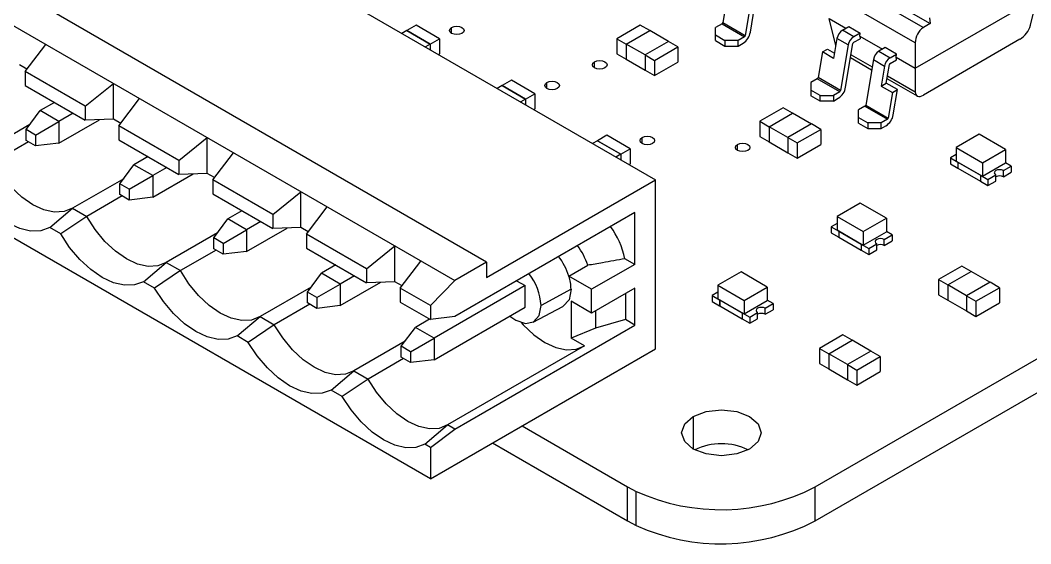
# Model space of a CAD drawing. Header units: millimetres. Extents: x 125 to 686, y 158 to 585.
# Drawn here: x 226.5 to 264.6, y 471.07 to 490.8 of the extents above; entities that cross this region are included whole.
import ezdxf

# ---------------------------------------------------------------- set-up
doc = ezdxf.new("R2010")
doc.units = ezdxf.units.MM

msp = doc.modelspace()

# ---------------------------------------------------------------- linework, layer by layer
at = {"color": 7, "linetype": 'Continuous', "lineweight": 25}
for p, q in [((222.16, 501.111), (250.444, 484.783)), ((244.08, 481.681), (215.796, 498.009)), ((214.594, 497.315), (242.878, 480.987)), ((253.272, 492.426), (252.982, 490.707)), ((257.85, 492.37), (260.8, 490.667)), ((257.594, 492.222), (260.545, 490.519)), ((260.237, 489.941), (257.202, 491.693)), ((260.237, 488.991), (264.834, 491.645)), ((264.581, 490.608), (264.834, 491.645)), ((253.994, 491.184), (253.831, 490.217)), ((254.023, 490.347), (254.182, 491.292)), ((252.982, 490.707), (253.831, 490.217)), ((256.469, 473.214), (286.814, 490.732)), ((256.999, 490.861), (257.628, 490.498)), ((257.245, 489.85), (256.999, 490.861)), ((260.776, 490.885), (260.8, 490.667)), ((241.072, 490.404), (240.889, 490.299)), ((241.425, 490.61), (241.071, 490.405)), ((241.071, 490.405), (241.955, 489.895)), ((241.071, 490.405), (241.071, 490.404)), ((241.954, 489.895), (241.072, 490.404)), ((242.309, 490.099), (241.425, 490.61)), ((242.761, 490.299), (242.761, 490.524)), ((249.875, 490.61), (248.991, 490.099)), ((249.344, 489.895), (250.228, 490.405)), ((249.345, 489.895), (250.228, 490.404)), ((250.228, 490.405), (249.875, 490.61)), ((250.228, 490.405), (250.228, 490.404)), ((250.934, 489.996), (250.228, 490.404)), ((252.955, 490.665), (252.714, 490.526)), ((252.714, 490.028), (252.714, 490.526)), ((252.955, 490.665), (253.803, 490.175)), ((257.495, 490.421), (257.733, 490.558)), ((257.92, 490.176), (257.495, 490.421)), ((257.733, 490.558), (258.157, 490.313)), ((260.8, 490.667), (260.545, 490.519)), ((241.955, 489.895), (242.309, 490.099)), ((242.309, 490.099), (242.309, 489.528)), ((248.991, 490.099), (249.344, 489.895)), ((248.991, 490.099), (248.991, 489.528)), ((250.935, 489.997), (250.052, 489.487)), ((251.289, 489.793), (250.935, 489.997)), ((252.714, 490.24), (253.067, 490.036)), ((252.714, 490.028), (253.067, 489.824)), ((253.562, 490.036), (253.067, 490.036)), ((253.067, 490.036), (253.067, 489.824)), ((253.803, 490.175), (253.562, 490.036)), ((253.562, 489.824), (253.562, 490.036)), ((256.469, 471.932), (287.854, 490.05)), ((257.288, 490.108), (257.161, 489.355)), ((257.712, 489.863), (257.288, 490.108)), ((258.157, 490.313), (257.92, 490.176)), ((257.92, 489.964), (258.157, 490.101)), ((258.144, 490.2), (258.157, 490.313)), ((258.144, 490.2), (259, 489.706)), ((258.144, 490.2), (258.157, 490.101)), ((264.188, 490.079), (260.545, 487.976)), ((241.959, 473.515), (213.674, 489.844)), ((226.685, 488.865), (227.463, 489.885)), ((241.954, 489.895), (241.772, 489.789)), ((241.954, 489.895), (241.954, 489.684)), ((241.955, 489.895), (241.955, 489.683)), ((249.344, 489.895), (249.344, 489.324)), ((250.052, 489.487), (249.345, 489.895)), ((249.345, 489.895), (249.345, 489.324)), ((250.405, 489.283), (251.289, 489.793)), ((251.289, 489.793), (251.289, 489.222)), ((253.067, 489.824), (253.562, 489.824)), ((253.562, 489.824), (253.746, 489.93)), ((256.737, 489.6), (256.574, 488.633)), ((256.737, 489.6), (256.925, 489.708)), ((257.161, 489.355), (256.737, 489.6)), ((256.925, 489.708), (257.195, 489.553)), ((257.712, 489.863), (257.423, 488.143)), ((257.615, 488.274), (257.892, 489.922)), ((259.105, 489.766), (258.867, 489.629)), ((258.867, 489.629), (259.292, 489.384)), ((259.529, 489.521), (259.105, 489.766)), ((260.237, 489.941), (260.237, 488.1)), ((242.267, 489.503), (242.309, 489.528)), ((248.15, 489.003), (248.15, 489.227)), ((248.991, 489.528), (249.344, 489.324)), ((249.344, 489.324), (249.345, 489.324)), ((249.345, 489.324), (250.052, 488.916)), ((250.052, 489.487), (250.405, 489.283)), ((250.052, 489.487), (250.052, 488.915)), ((250.405, 489.283), (250.405, 488.711)), ((250.405, 488.711), (251.289, 489.222)), ((257.803, 489.39), (258.595, 488.932)), ((257.82, 489.496), (258.613, 489.038)), ((258.66, 489.316), (258.371, 487.596)), ((258.66, 489.316), (259.084, 489.071)), ((259.292, 489.384), (259.529, 489.521)), ((259.292, 489.172), (259.529, 489.309)), ((259.516, 489.408), (259.529, 489.521)), ((259.516, 489.408), (260.237, 488.991)), ((259.529, 489.309), (259.516, 489.408)), ((226.75, 488.95), (226.473, 489.11)), ((228.948, 487.559), (226.685, 488.865)), ((226.685, 488.865), (226.685, 488.334)), ((250.052, 488.915), (250.405, 488.711)), ((259.084, 489.071), (258.958, 488.318)), ((259.146, 488.427), (259.264, 489.13)), ((245.017, 488.536), (244.663, 488.332)), ((245.901, 488.026), (245.017, 488.536)), ((246.353, 488.226), (246.353, 488.45)), ((256.547, 488.591), (256.306, 488.452)), ((256.306, 488.452), (256.306, 487.954)), ((257.395, 488.101), (256.547, 488.591)), ((257.423, 488.143), (256.574, 488.633)), ((258.958, 488.318), (259.146, 488.427)), ((259.57, 488.182), (259.146, 488.427)), ((259.174, 488.598), (260.309, 487.942)), ((259.192, 488.704), (260.237, 488.1)), ((226.685, 488.334), (228.948, 487.028)), ((228.948, 487.559), (230.009, 488.416)), ((230.009, 487.069), (230.009, 488.416)), ((244.664, 488.331), (244.481, 488.225)), ((244.663, 488.332), (245.547, 487.822)), ((244.663, 488.332), (244.663, 488.33)), ((245.547, 487.821), (244.664, 488.331)), ((256.659, 487.962), (256.306, 488.166)), ((257.395, 488.101), (257.154, 487.962)), ((258.958, 488.318), (259.382, 488.073)), ((259.382, 488.073), (259.219, 487.106)), ((259.382, 488.073), (259.57, 488.182)), ((259.411, 487.237), (259.57, 488.182)), ((227.785, 487.699), (227.251, 487.391)), ((230.221, 486.824), (230.999, 487.844)), ((245.547, 487.821), (245.364, 487.716)), ((245.547, 487.822), (245.901, 488.026)), ((245.547, 487.822), (245.547, 487.61)), ((245.547, 487.821), (245.547, 487.61)), ((245.901, 488.026), (245.901, 487.454)), ((256.659, 487.75), (256.306, 487.954)), ((256.659, 487.962), (257.154, 487.962)), ((256.659, 487.75), (256.659, 487.962)), ((257.154, 487.75), (256.659, 487.75)), ((257.154, 487.962), (257.154, 487.75)), ((257.154, 487.75), (257.338, 487.856)), ((226.721, 486.676), (227.251, 487.391)), ((227.958, 486.982), (227.251, 487.391)), ((228.492, 487.291), (227.958, 486.982)), ((228.948, 487.559), (228.948, 487.028)), ((245.859, 487.43), (245.901, 487.454)), ((255.263, 487.499), (254.379, 486.989)), ((254.733, 486.785), (255.616, 487.295)), ((254.733, 486.784), (255.616, 487.294)), ((255.616, 487.295), (255.263, 487.499)), ((255.616, 487.295), (255.616, 487.293)), ((256.322, 486.886), (255.616, 487.294)), ((258.343, 487.554), (258.102, 487.415)), ((258.102, 486.917), (258.102, 487.415)), ((258.343, 487.554), (259.191, 487.065)), ((258.371, 487.596), (259.219, 487.106)), ((227.074, 486.472), (227.958, 486.982)), ((227.958, 486.166), (229.487, 487.049)), ((227.958, 486.982), (227.958, 486.166)), ((230.009, 487.069), (228.948, 487.028)), ((230.285, 486.909), (230.009, 487.069)), ((254.379, 486.989), (254.379, 486.417)), ((254.379, 486.989), (254.733, 486.785)), ((258.102, 487.13), (258.456, 486.925)), ((258.102, 486.917), (258.456, 486.713)), ((258.951, 486.925), (258.456, 486.925)), ((258.456, 486.925), (258.456, 486.713)), ((259.191, 487.065), (258.951, 486.925)), ((258.951, 486.713), (258.951, 486.925)), ((226.862, 486.867), (224.933, 485.753)), ((227.074, 486.472), (226.721, 486.676)), ((226.721, 486.268), (226.721, 486.676)), ((232.483, 485.518), (230.221, 486.824)), ((230.221, 486.824), (230.221, 486.293)), ((254.733, 486.785), (254.733, 486.213)), ((255.44, 486.376), (254.733, 486.784)), ((254.733, 486.784), (254.733, 486.214)), ((256.324, 486.887), (255.44, 486.376)), ((255.793, 486.172), (256.677, 486.683)), ((256.677, 486.683), (256.324, 486.887)), ((256.677, 486.683), (256.677, 486.111)), ((258.456, 486.713), (258.951, 486.713)), ((258.951, 486.713), (259.134, 486.819)), ((226.808, 486.217), (225.468, 485.444)), ((227.074, 486.064), (226.721, 486.268)), ((227.074, 486.472), (227.074, 486.064)), ((227.958, 486.166), (227.074, 486.064)), ((230.221, 486.293), (232.483, 484.987)), ((232.483, 485.518), (233.544, 486.375)), ((233.544, 485.028), (233.544, 486.375)), ((248.256, 486.257), (248.073, 486.151)), ((248.609, 486.462), (248.256, 486.258)), ((248.256, 486.258), (249.139, 485.748)), ((248.256, 486.258), (248.256, 486.256)), ((249.139, 485.747), (248.256, 486.257)), ((249.493, 485.952), (248.609, 486.462)), ((249.945, 486.152), (249.945, 486.376)), ((254.379, 486.417), (254.733, 486.213)), ((254.733, 486.214), (255.44, 485.806)), ((254.733, 486.213), (254.733, 486.214)), ((255.44, 486.376), (255.793, 486.172)), ((255.44, 486.376), (255.44, 485.805)), ((255.793, 486.172), (255.793, 485.601)), ((262.652, 486.499), (261.782, 485.997)), ((263.642, 485.927), (262.652, 486.499)), ((233.756, 484.783), (234.534, 485.803)), ((249.139, 485.748), (249.493, 485.952)), ((249.493, 485.952), (249.493, 485.38)), ((253.538, 485.892), (253.538, 486.117)), ((255.44, 485.805), (255.793, 485.601)), ((255.793, 485.601), (256.677, 486.111)), ((261.782, 485.997), (261.782, 485.491)), ((261.782, 485.997), (262.772, 485.425)), ((262.772, 485.425), (263.642, 485.927)), ((263.642, 485.927), (263.642, 485.421)), ((231.321, 485.658), (230.786, 485.35)), ((232.483, 485.518), (232.483, 484.987)), ((249.139, 485.747), (248.956, 485.642)), ((249.139, 485.748), (249.139, 485.536)), ((249.139, 485.747), (249.139, 485.536)), ((249.451, 485.356), (249.493, 485.38)), ((261.782, 485.736), (261.563, 485.609)), ((261.563, 485.609), (261.846, 485.446)), ((261.563, 485.609), (261.563, 485.38)), ((261.563, 485.38), (261.846, 485.217)), ((261.782, 485.491), (262.772, 484.919)), ((261.846, 485.446), (261.847, 485.446)), ((261.846, 485.446), (261.846, 485.217)), ((261.847, 485.446), (262.695, 484.956)), ((261.847, 485.446), (261.847, 485.217)), ((262.772, 485.425), (262.772, 484.919)), ((262.772, 484.919), (263.642, 485.421)), ((263.861, 485.303), (263.642, 485.429)), ((230.256, 484.635), (230.786, 485.35)), ((231.494, 484.941), (230.786, 485.35)), ((232.028, 485.25), (231.494, 484.941)), ((231.494, 484.125), (233.023, 485.008)), ((233.544, 485.028), (232.483, 484.987)), ((233.821, 484.868), (233.544, 485.028)), ((261.846, 485.217), (261.847, 485.217)), ((261.847, 485.217), (262.695, 484.728)), ((263.561, 485.129), (263.861, 485.303)), ((263.561, 484.901), (263.561, 485.129)), ((263.561, 484.901), (263.861, 485.074)), ((263.861, 485.303), (263.861, 485.074)), ((230.398, 484.826), (228.468, 483.712)), ((230.61, 484.431), (230.256, 484.635)), ((230.256, 484.227), (230.256, 484.635)), ((230.61, 484.431), (231.494, 484.941)), ((231.494, 484.941), (231.494, 484.125)), ((236.019, 483.477), (233.756, 484.783)), ((233.756, 484.783), (233.756, 484.252)), ((244.08, 481.109), (250.444, 484.783)), ((250.444, 478.414), (250.444, 484.783)), ((262.695, 484.956), (262.695, 484.727)), ((262.695, 484.956), (262.977, 484.793)), ((262.695, 484.956), (262.695, 484.956)), ((262.695, 484.727), (262.977, 484.564)), ((262.977, 484.793), (263.278, 484.966)), ((262.977, 484.793), (262.977, 484.564)), ((262.977, 484.564), (263.278, 484.737)), ((263.278, 484.737), (263.278, 484.966)), ((230.61, 484.431), (230.61, 484.023)), ((233.756, 484.252), (236.019, 482.946)), ((236.019, 483.477), (237.08, 484.334)), ((237.08, 482.987), (237.08, 484.334)), ((230.344, 484.176), (229.004, 483.403)), ((230.61, 484.023), (230.256, 484.227)), ((231.494, 484.125), (230.61, 484.023)), ((258.162, 483.907), (257.292, 483.405)), ((259.152, 483.335), (258.162, 483.907)), ((227.608, 482.984), (228.468, 483.712)), ((228.468, 483.712), (229.004, 483.403)), ((234.856, 483.617), (234.322, 483.309)), ((236.019, 483.477), (236.019, 482.946)), ((237.292, 482.742), (238.07, 483.762)), ((249.666, 483.558), (242.878, 479.639)), ((249.666, 481.598), (249.666, 483.558)), ((229.004, 483.403), (228.026, 482.743)), ((233.792, 482.594), (234.322, 483.309)), ((235.029, 482.9), (234.322, 483.309)), ((235.563, 483.209), (235.029, 482.9)), ((257.292, 483.143), (257.073, 483.017)), ((257.292, 483.405), (257.292, 482.899)), ((257.292, 483.405), (258.282, 482.833)), ((258.282, 482.833), (259.152, 483.335)), ((259.152, 483.335), (259.152, 482.829)), ((228.026, 482.743), (227.608, 482.984)), ((233.933, 482.785), (232.004, 481.671)), ((234.145, 482.39), (235.029, 482.9)), ((235.029, 482.084), (236.558, 482.967)), ((235.029, 482.9), (235.029, 482.084)), ((237.08, 482.987), (236.019, 482.946)), ((237.357, 482.827), (237.08, 482.987)), ((239.555, 481.436), (237.292, 482.742)), ((237.292, 482.742), (237.292, 482.211)), ((257.073, 483.017), (257.356, 482.854)), ((257.073, 483.017), (257.073, 482.788)), ((257.073, 482.788), (257.356, 482.625)), ((257.292, 482.899), (258.282, 482.327)), ((257.356, 482.854), (257.357, 482.854)), ((257.356, 482.854), (257.356, 482.625)), ((257.357, 482.854), (258.205, 482.364)), ((257.357, 482.854), (257.357, 482.625)), ((258.282, 482.833), (258.282, 482.327)), ((258.282, 482.327), (259.152, 482.829)), ((259.071, 482.537), (259.371, 482.711)), ((259.371, 482.711), (259.152, 482.837)), ((259.371, 482.711), (259.371, 482.482)), ((234.145, 482.39), (233.792, 482.594)), ((233.792, 482.186), (233.792, 482.594)), ((234.145, 482.39), (234.145, 481.982)), ((257.356, 482.625), (257.357, 482.625)), ((257.357, 482.625), (258.205, 482.136)), ((258.205, 482.364), (258.205, 482.135)), ((258.205, 482.364), (258.487, 482.2)), ((258.205, 482.364), (258.205, 482.364)), ((258.487, 482.2), (258.788, 482.374)), ((258.788, 482.145), (258.788, 482.374)), ((259.071, 482.309), (259.071, 482.537)), ((259.071, 482.309), (259.371, 482.482)), ((233.879, 482.135), (232.539, 481.362)), ((234.145, 481.982), (233.792, 482.186)), ((235.029, 482.084), (234.145, 481.982)), ((237.292, 482.211), (239.555, 480.905)), ((239.555, 481.436), (240.615, 482.293)), ((240.615, 480.946), (240.615, 482.293)), ((258.205, 482.135), (258.487, 481.972)), ((258.487, 482.2), (258.487, 481.972)), ((258.487, 481.972), (258.788, 482.145)), ((231.143, 480.943), (232.004, 481.671)), ((232.004, 481.671), (232.539, 481.362)), ((238.392, 481.576), (237.858, 481.268)), ((240.827, 480.701), (241.605, 481.721)), ((244.08, 481.681), (242.878, 480.987)), ((244.08, 481.681), (244.08, 481.109)), ((247.182, 481.155), (247.89, 481.563)), ((249.666, 481.598), (248.04, 480.66)), ((249.666, 481.598), (249.295, 481.813)), ((232.539, 481.362), (231.561, 480.702)), ((237.327, 480.553), (237.858, 481.268)), ((238.565, 480.859), (237.858, 481.268)), ((239.555, 481.436), (239.555, 480.905)), ((253.672, 481.315), (252.802, 480.813)), ((254.662, 480.743), (253.672, 481.315)), ((261.998, 481.537), (261.114, 481.027)), ((261.468, 480.823), (262.352, 481.333)), ((261.469, 480.822), (262.351, 481.332)), ((262.352, 481.333), (261.998, 481.537)), ((263.057, 480.924), (262.351, 481.332)), ((262.352, 481.333), (262.352, 481.331)), ((231.561, 480.702), (231.143, 480.943)), ((237.681, 480.349), (238.565, 480.859)), ((239.099, 481.168), (238.565, 480.859)), ((238.565, 480.043), (240.094, 480.926)), ((238.565, 480.859), (238.565, 480.043)), ((240.615, 480.946), (239.555, 480.905)), ((240.892, 480.786), (240.615, 480.946)), ((241.959, 480.048), (242.878, 480.987)), ((245.207, 480.984), (245.53, 480.798)), ((248.04, 480.66), (247.182, 481.155)), ((252.802, 480.813), (253.792, 480.241)), ((252.802, 480.813), (252.802, 480.306)), ((261.114, 481.027), (261.114, 480.455)), ((261.114, 481.027), (261.468, 480.823)), ((261.468, 480.823), (261.468, 480.251)), ((261.469, 480.822), (261.469, 480.252)), ((262.175, 480.415), (261.469, 480.822)), ((263.059, 480.925), (262.175, 480.415)), ((263.412, 480.721), (263.059, 480.925)), ((237.469, 480.744), (235.539, 479.63)), ((237.681, 480.349), (237.327, 480.553)), ((237.327, 480.145), (237.327, 480.553)), ((241.959, 480.048), (240.827, 480.701)), ((240.827, 480.701), (240.827, 480.17)), ((245.53, 480.798), (242.1, 478.818)), ((245.53, 479.982), (245.53, 480.798)), ((247.262, 480.659), (246.131, 480.047)), ((249.666, 480.7), (248.04, 479.761)), ((248.04, 479.761), (248.04, 480.66)), ((249.313, 480.496), (249.313, 479.516)), ((249.666, 479.312), (249.666, 480.7)), ((252.802, 480.551), (252.583, 480.425)), ((252.583, 480.425), (252.866, 480.262)), ((252.583, 480.425), (252.583, 480.196)), ((253.792, 480.241), (254.662, 480.743)), ((254.662, 480.743), (254.662, 480.237)), ((261.114, 480.455), (261.468, 480.251)), ((262.528, 480.211), (263.412, 480.721)), ((263.412, 480.721), (263.412, 480.149)), ((237.415, 480.094), (236.075, 479.321)), ((237.681, 479.941), (237.327, 480.145)), ((237.681, 480.349), (237.681, 479.941)), ((238.565, 480.043), (237.681, 479.941)), ((240.827, 480.17), (241.959, 479.517)), ((241.959, 480.048), (241.959, 479.517)), ((248.04, 479.761), (247.262, 480.21)), ((247.262, 480.21), (247.262, 478.822)), ((252.583, 480.196), (252.866, 480.033)), ((252.802, 480.306), (253.792, 479.735)), ((252.866, 480.262), (252.867, 480.262)), ((252.866, 480.262), (252.866, 480.033)), ((252.867, 480.262), (253.715, 479.772)), ((252.867, 480.262), (252.867, 480.033)), ((253.792, 480.241), (253.792, 479.735)), ((253.792, 479.735), (254.662, 480.237)), ((254.581, 479.945), (254.881, 480.119)), ((254.881, 480.119), (254.662, 480.245)), ((254.881, 480.119), (254.881, 479.89)), ((261.468, 480.251), (261.469, 480.252)), ((261.469, 480.252), (262.175, 479.844)), ((262.175, 480.415), (262.528, 480.211)), ((262.175, 480.415), (262.175, 479.843)), ((262.528, 480.211), (262.528, 479.639)), ((262.528, 479.639), (263.412, 480.149)), ((242.1, 478.002), (245.53, 479.982)), ((245.835, 479.42), (246.956, 480.01)), ((248.181, 479.843), (248.181, 479.19)), ((252.866, 480.033), (252.867, 480.033)), ((252.867, 480.033), (253.714, 479.544)), ((253.714, 479.772), (253.997, 479.608)), ((253.715, 479.772), (253.714, 479.772)), ((253.714, 479.772), (253.714, 479.543)), ((253.997, 479.608), (254.298, 479.782)), ((254.298, 479.553), (254.298, 479.782)), ((254.581, 479.717), (254.581, 479.945)), ((254.581, 479.717), (254.881, 479.89)), ((262.175, 479.843), (262.528, 479.639)), ((234.679, 478.902), (235.539, 479.63)), ((236.075, 479.321), (235.097, 478.661)), ((235.539, 479.63), (236.075, 479.321)), ((241.927, 479.535), (241.393, 479.226)), ((242.878, 479.639), (241.959, 479.517)), ((242.878, 475.393), (249.666, 479.312)), ((249.313, 479.516), (248.181, 479.19)), ((249.666, 479.312), (249.313, 479.516)), ((253.714, 479.543), (253.997, 479.38)), ((253.997, 479.608), (253.997, 479.38)), ((253.997, 479.38), (254.298, 479.553)), ((235.097, 478.661), (234.679, 478.902)), ((240.863, 478.512), (241.393, 479.226)), ((242.1, 478.818), (241.393, 479.226)), ((248.181, 479.19), (247.262, 478.822)), ((257.508, 478.945), (256.624, 478.435)), ((257.862, 478.741), (257.508, 478.945)), ((241.004, 478.703), (239.075, 477.589)), ((241.216, 478.308), (242.1, 478.818)), ((242.1, 478.818), (242.1, 478.002)), ((247.772, 478.528), (242.61, 475.548)), ((247.772, 478.528), (247.262, 478.822)), ((256.978, 478.231), (257.862, 478.741)), ((256.978, 478.23), (257.861, 478.74)), ((258.567, 478.332), (257.861, 478.74)), ((257.862, 478.741), (257.862, 478.739)), ((241.216, 478.308), (240.863, 478.512)), ((240.863, 478.104), (240.863, 478.512)), ((241.216, 478.308), (241.216, 477.9)), ((241.959, 473.515), (250.444, 478.414)), ((256.624, 478.435), (256.978, 478.231)), ((256.624, 478.435), (256.624, 477.863)), ((256.978, 478.231), (256.978, 477.659)), ((257.685, 477.823), (256.978, 478.23)), ((256.978, 478.23), (256.978, 477.66)), ((258.569, 478.333), (257.685, 477.823)), ((258.922, 478.129), (258.569, 478.333)), ((240.95, 478.053), (239.61, 477.28)), ((241.216, 477.9), (240.863, 478.104)), ((242.1, 478.002), (241.216, 477.9)), ((256.624, 477.863), (256.978, 477.659)), ((257.685, 477.823), (257.685, 477.251)), ((257.685, 477.823), (258.038, 477.618)), ((258.038, 477.618), (258.922, 478.129)), ((258.922, 478.129), (258.922, 477.557)), ((238.214, 476.861), (239.075, 477.589)), ((239.075, 477.589), (239.61, 477.28)), ((256.978, 477.66), (257.685, 477.252)), ((256.978, 477.659), (256.978, 477.66)), ((258.038, 477.618), (258.038, 477.047)), ((258.038, 477.047), (258.922, 477.557)), ((239.61, 477.28), (238.632, 476.62)), ((257.685, 477.251), (258.038, 477.047)), ((238.632, 476.62), (238.214, 476.861)), ((251.872, 475.867), (251.872, 474.643)), ((241.75, 474.82), (242.61, 475.548)), ((242.878, 475.393), (242.61, 475.548)), ((245.417, 475.512), (249.397, 473.214)), ((241.959, 474.699), (242.878, 475.393)), ((241.959, 474.699), (241.75, 474.82)), ((244.307, 474.871), (249.397, 471.932)), ((241.959, 474.699), (241.959, 473.515)), ((249.397, 473.214), (249.719, 473.044)), ((249.397, 471.932), (249.397, 473.214)), ((256.469, 471.932), (256.469, 473.214)), ((249.719, 471.762), (249.719, 473.044)), ((249.397, 471.932), (249.719, 471.762))]:
    msp.add_line(p, q, dxfattribs=at)
at = {"color": 7, "linetype": 'Continuous', "lineweight": 25, "flags": 128}
for points in [[(242.761, 490.524), (242.851, 490.558), (242.956, 490.57), (243.061, 490.558), (243.15, 490.524), (243.21, 490.472), (243.231, 490.411), (243.21, 490.351), (243.15, 490.299), (243.061, 490.265), (242.956, 490.253), (242.851, 490.265), (242.761, 490.299), (242.702, 490.351), (242.681, 490.411), (242.702, 490.472), (242.761, 490.524)], [(248.15, 489.227), (248.239, 489.262), (248.344, 489.274), (248.449, 489.262), (248.539, 489.227), (248.598, 489.176), (248.619, 489.115), (248.598, 489.054), (248.539, 489.003), (248.449, 488.969), (248.344, 488.956), (248.239, 488.969), (248.15, 489.003), (248.09, 489.054), (248.069, 489.115), (248.09, 489.176), (248.15, 489.227)], [(246.353, 488.45), (246.443, 488.484), (246.548, 488.497), (246.653, 488.484), (246.742, 488.45), (246.802, 488.399), (246.823, 488.338), (246.802, 488.277), (246.742, 488.226), (246.653, 488.191), (246.548, 488.179), (246.443, 488.191), (246.353, 488.226), (246.294, 488.277), (246.273, 488.338), (246.294, 488.399), (246.353, 488.45)], [(260.237, 488.1), (260.243, 488.042), (260.26, 487.995), (260.288, 487.958), (260.325, 487.935), (260.371, 487.925), (260.424, 487.928), (260.483, 487.945), (260.545, 487.976)], [(249.945, 486.376), (250.035, 486.411), (250.14, 486.423), (250.245, 486.411), (250.334, 486.376), (250.394, 486.325), (250.415, 486.264), (250.394, 486.203), (250.334, 486.152), (250.245, 486.117), (250.14, 486.105), (250.035, 486.117), (249.945, 486.152), (249.886, 486.203), (249.865, 486.264), (249.886, 486.325), (249.945, 486.376)], [(253.538, 486.117), (253.627, 486.151), (253.732, 486.163), (253.838, 486.151), (253.927, 486.117), (253.986, 486.065), (254.007, 486.005), (253.986, 485.944), (253.927, 485.892), (253.838, 485.858), (253.732, 485.846), (253.627, 485.858), (253.538, 485.892), (253.478, 485.944), (253.457, 486.005), (253.478, 486.065), (253.538, 486.117)], [(228.468, 483.712), (228.149, 483.585), (227.783, 483.564), (227.384, 483.651), (226.968, 483.843), (226.552, 484.131), (226.153, 484.505), (225.787, 484.948), (225.468, 485.444)], [(263.561, 485.129), (263.496, 485.154), (263.419, 485.163), (263.343, 485.154), (263.278, 485.129), (263.235, 485.092), (263.219, 485.048), (263.235, 485.004), (263.278, 484.966)], [(227.608, 482.984), (227.272, 482.865), (226.891, 482.854), (226.478, 482.95), (226.049, 483.149), (225.62, 483.445), (225.207, 483.826), (224.826, 484.278), (224.49, 484.784)], [(232.004, 481.671), (231.685, 481.543), (231.318, 481.523), (230.919, 481.61), (230.504, 481.802), (230.088, 482.09), (229.689, 482.464), (229.323, 482.907), (229.004, 483.403)], [(231.143, 480.943), (230.808, 480.824), (230.426, 480.813), (230.013, 480.909), (229.584, 481.108), (229.155, 481.404), (228.742, 481.785), (228.361, 482.237), (228.026, 482.743)], [(259.071, 482.537), (259.006, 482.562), (258.929, 482.571), (258.853, 482.562), (258.788, 482.537), (258.745, 482.5), (258.729, 482.456), (258.745, 482.411), (258.788, 482.374)], [(235.539, 479.63), (235.22, 479.502), (234.854, 479.482), (234.455, 479.569), (234.039, 479.761), (233.623, 480.049), (233.224, 480.423), (232.858, 480.866), (232.539, 481.362)], [(234.679, 478.902), (234.343, 478.783), (233.962, 478.772), (233.549, 478.868), (233.12, 479.067), (232.691, 479.363), (232.278, 479.744), (231.897, 480.196), (231.561, 480.702)], [(247.262, 480.659), (247.186, 480.264), (246.97, 480.018), (246.956, 480.01)], [(244.958, 479.651), (245.176, 479.496), (245.541, 479.369), (245.851, 479.429), (246.058, 479.667), (246.131, 480.047)], [(254.581, 479.945), (254.516, 479.97), (254.439, 479.979), (254.363, 479.97), (254.298, 479.945), (254.254, 479.908), (254.239, 479.864), (254.254, 479.819), (254.298, 479.782)], [(239.075, 477.589), (238.756, 477.461), (238.389, 477.441), (237.99, 477.528), (237.575, 477.72), (237.159, 478.008), (236.76, 478.382), (236.394, 478.825), (236.075, 479.321)], [(245.382, 479.403), (245.457, 479.32), (245.856, 478.947), (246.272, 478.659), (246.688, 478.467), (247.087, 478.38), (247.453, 478.4), (247.772, 478.528)], [(238.214, 476.861), (237.879, 476.742), (237.497, 476.731), (237.084, 476.827), (236.655, 477.026), (236.226, 477.322), (235.814, 477.703), (235.432, 478.155), (235.097, 478.661)], [(242.61, 475.548), (242.291, 475.42), (241.925, 475.4), (241.526, 475.487), (241.11, 475.679), (240.695, 475.967), (240.295, 476.341), (239.929, 476.784), (239.61, 477.28)], [(241.75, 474.82), (241.414, 474.701), (241.033, 474.69), (240.62, 474.785), (240.191, 474.985), (239.762, 475.281), (239.349, 475.662), (238.968, 476.114), (238.632, 476.62)], [(251.872, 475.867), (252.359, 476.055), (252.933, 476.121), (253.507, 476.055), (253.994, 475.867), (254.319, 475.586), (254.433, 475.255), (254.319, 474.923), (253.994, 474.643), (253.507, 474.455), (252.933, 474.389), (252.359, 474.455), (251.872, 474.643), (251.547, 474.923), (251.433, 475.255), (251.547, 475.586), (251.872, 475.867)]]:
    msp.add_lwpolyline(points, dxfattribs=at)
at = {"color": 7, "linetype": 'Continuous', "lineweight": 25}
for centre, radius, start, end in [((252.921, 490.717), 0.0627, 302.9275, 350.0427), ((253.406, 490.456), 0.627, 302.9275, 350.0427), ((257.751, 490.027), 0.47, 122.9275, 170.0427), ((260.932, 489.942), 0.694, 123.8784, 180.1411), ((263.704, 490.85), 0.91, 302.177, 344.6076), ((253.769, 490.228), 0.0627, 302.9275, 350.0427), ((258.175, 489.782), 0.47, 122.9275, 170.0427), ((257.954, 489.911), 0.0627, 122.9275, 170.0427), ((259.123, 489.235), 0.47, 122.9275, 170.0427), ((259.547, 488.99), 0.47, 122.9275, 170.0427), ((259.326, 489.119), 0.0627, 122.9275, 170.0427), ((256.513, 488.644), 0.0627, 302.9275, 350.0427), ((256.998, 488.382), 0.627, 302.9275, 350.0427), ((257.361, 488.154), 0.0627, 302.9275, 350.0427), ((258.309, 487.607), 0.0627, 302.9275, 350.0427), ((258.794, 487.345), 0.627, 302.9275, 350.0427), ((259.157, 487.117), 0.0627, 302.9275, 350.0427), ((263.419, 484.628), 0.307, 62.6097, 117.3903), ((246.004, 481.075), 3.372, 12.6381, 35.4388), ((258.929, 482.036), 0.307, 62.6097, 117.3903), ((245.626, 480.859), 2.371, 17.2668, 37.6909), ((244.915, 480.449), 2.374, 17.281, 37.6767), ((244.041, 479.943), 2.092, 2.8439, 38.745), ((245.547, 480.638), 1.716, 0.731, 17.5365), ((254.439, 479.444), 0.307, 62.6097, 117.3903), ((252.933, 472.509), 2.334, 64.3942, 115.6058), ((252.917, 480.125), 7.77, 245.6936, 297.1957), ((252.917, 478.843), 7.77, 245.6936, 297.1957)]:
    msp.add_arc(centre, radius, start, end, dxfattribs=at)
msp.add_open_spline([(249.295, 481.813), (249.014, 481.762), (248.547, 481.676), (248.077, 481.595), (247.89, 481.563)], degree=3, knots=[0, 0, 0, 0, 0.600679, 1, 1, 1, 1], dxfattribs=at)

doc.saveas('drawing.dxf')
